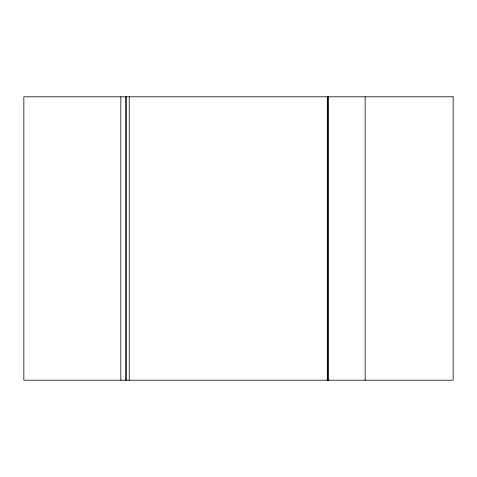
<?xml version="1.0" encoding="UTF-8"?>
<svg xmlns="http://www.w3.org/2000/svg" width="477" height="477" viewBox="0 0 477 477"><rect width="100%" height="100%" fill="white"/><g stroke="black" fill="none" stroke-linecap="round" stroke-linejoin="round"><path stroke-width="0.72" d="M125.529 380.205L125.529 96.795M327.305 96.795L327.305 380.205M365.161 96.795L365.161 380.205M328.116 96.795L328.116 380.205M327.973 96.795L327.973 380.205M129.243 96.795L129.243 380.205M126.584 96.795L126.59 380.205M120.824 96.795L120.824 380.205M453.15 96.795L23.85 96.795L23.85 380.205L453.15 380.205L453.15 96.795"/></g></svg>
